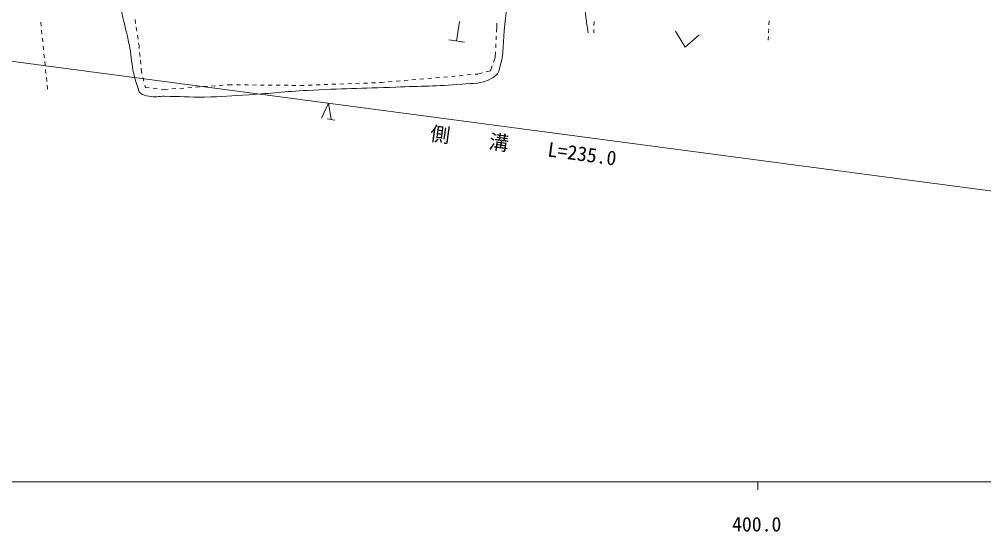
# Model space of a CAD drawing. Units: millimetres, scale not verified. Extents: x 40000 to 680000, y 20000 to 380000.
# Drawn here: x 374644 to 496534, y 198715 to 263478 of the extents above; entities that cross this region are included whole.
import ezdxf
from ezdxf.enums import TextEntityAlignment as Align

# ---------------------------------------------------------------- set-up
doc = ezdxf.new("R2010")
doc.units = ezdxf.units.MM
doc.header["$LTSCALE"] = 1000
for name, color, linetype, lineweight in [('M-BGD', 7, 'Continuous', 13), ('M-STR-HTXT', 7, 'Continuous', 13), ('M-TTL-BAND', 7, 'Continuous', 13)]:
    doc.layers.add(name, color=color, linetype=linetype, lineweight=lineweight)
doc.styles.add('ＭＳ ゴシック', font='')
doc.styles.get('ＭＳ ゴシック').set_extended_font_data('MS Gothic')

msp = doc.modelspace()

# ---------------------------------------------------------------- linework, layer by layer
at = {"layer": 'M-BGD'}
for p, q in [((389270, 263453), (389347, 262959)), ((469412, 263283), (469387, 262783)), ((377357, 263097), (377408, 262600)), ((377458, 262102), (377509, 261605)), ((389423, 262465), (389499, 261971)), ((430272, 263194), (429909, 260721)), ((434952, 261864), (434987, 262578)), ((434987, 262578), (435011, 263004)), ((447268, 262178), (447262, 261766)), ((447282, 263178), (447275, 262678)), ((469363, 262284), (469338, 261785)), ((377560, 261108), (377611, 260610)), ((389575, 261476), (389651, 260982)), ((428920, 260866), (430899, 260575)), ((434903, 260865), (434928, 261365)), ((457585, 261970), (458807, 259971)), ((458807, 259971), (460553, 261534)), ((469313, 261285), (469292, 260847)), ((377661, 260113), (377712, 259615)), ((389727, 260488), (389777, 260160)), ((389777, 260160), (389811, 259791)), ((434854, 259867), (434879, 260366)), ((377763, 259118), (377813, 258620)), ((389856, 259293), (389901, 258795)), ((434582, 258050), (434795, 258654)), ((434795, 258654), (434830, 259367)), ((377864, 258123), (377915, 257626)), ((389947, 258297), (389992, 257799)), ((390037, 257301), (390071, 256932)), ((434203, 256976), (434416, 257579)), ((377965, 257128), (378016, 256631)), ((378067, 256133), (378118, 255636)), ((390071, 256932), (390152, 256621)), ((390278, 256137), (390404, 255653)), ((426265, 256001), (426763, 256045)), ((427261, 256089), (427759, 256132)), ((428257, 256176), (428755, 256220)), ((429253, 256263), (429751, 256307)), ((430250, 256351), (430748, 256395)), ((431246, 256438), (431744, 256482)), ((432242, 256526), (432607, 256558)), ((432607, 256558), (433163, 256703)), ((433647, 256830), (434203, 256976)), ((378168, 255138), (378219, 254641)), ((390529, 255169), (390610, 254858)), ((390610, 254858), (391074, 254812)), ((391572, 254762), (392069, 254713)), ((394935, 254752), (395434, 254787)), ((395933, 254822), (396431, 254857)), ((396930, 254893), (397429, 254928)), ((397928, 254963), (398426, 254998)), ((398925, 255033), (399424, 255068)), ((399923, 255104), (400421, 255139)), ((400920, 255174), (401328, 255203)), ((401328, 255203), (401609, 255200)), ((402109, 255196), (402609, 255191)), ((403109, 255186), (403609, 255182)), ((404109, 255177), (404609, 255172)), ((405109, 255168), (405609, 255163)), ((406109, 255159), (406609, 255154)), ((407109, 255149), (407609, 255145)), ((408109, 255140), (408609, 255136)), ((409109, 255131), (409609, 255126)), ((410109, 255122), (410390, 255119)), ((410390, 255119), (410659, 255129)), ((411158, 255147), (411658, 255166)), ((412158, 255184), (412657, 255203)), ((413157, 255221), (413657, 255239)), ((414156, 255258), (414656, 255276)), ((415156, 255295), (415655, 255313)), ((416155, 255331), (416655, 255350)), ((417154, 255368), (417654, 255386)), ((418154, 255405), (418653, 255423)), ((419153, 255442), (419653, 255460)), ((420152, 255478), (420421, 255488)), ((420421, 255488), (420786, 255520)), ((421284, 255564), (421782, 255608)), ((422280, 255651), (422778, 255695)), ((423276, 255739), (423774, 255783)), ((424272, 255826), (424771, 255870)), ((425269, 255914), (425767, 255957)), ((392567, 254664), (393031, 254618)), ((393031, 254618), (393439, 254646)), ((393937, 254681), (394436, 254717)), ((412852, 250991), (413736, 252883)), ((413736, 252883), (414040, 250817)), ((413545, 250889), (414534, 250744))]:
    msp.add_line(p, q, dxfattribs=at)
msp.add_open_spline([(423551, 292358), (423368, 291640), (423330, 291430), (423211, 290831), (422937, 289453), (423035, 288641), (422764, 287264), (422639, 286629), (422676, 286210), (422325, 285666), (422145, 285388), (422007, 285220), (421703, 285092), (421288, 284916), (421008, 284940), (420557, 284953), (418373, 285014), (417198, 285539), (415031, 285816), (412950, 286081), (411775, 286152), (409689, 286370), (408734, 286469), (408201, 286542), (407245, 286626), (406306, 286708), (405773, 286662), (404833, 286750), (404331, 286797), (404036, 286768), (403553, 286912), (403244, 287005), (403027, 287036), (402813, 287277), (402391, 287754), (402341, 288182), (402272, 288814), (402161, 289817), (402480, 290374), (402621, 291372), (402679, 291774), (402766, 291994), (402772, 292399), (402775, 292574), (402833, 292718), (402710, 292843), (402515, 293040), (402286, 292931), (402012, 292971), (401463, 293051), (401147, 293015), (400595, 293077), (399456, 293205), (398822, 293316), (397690, 293503), (396939, 293628), (396532, 293791), (395773, 293861), (395294, 293905), (394930, 294122), (394542, 293838), (394121, 293528), (393966, 293169), (393932, 292648), (393900, 292144), (394204, 291899), (394260, 291398), (394337, 290718), (394502, 290226), (394132, 289651), (393884, 289267), (393473, 289331), (393017, 289291), (392455, 289241), (392141, 289379), (391579, 289425), (390018, 289554), (389140, 289578), (387579, 289705), (386109, 289826), (385284, 289889), (383822, 290078), (382489, 290251), (381754, 290436), (380420, 290603), (379407, 290730), (378820, 290986), (377815, 290806), (377394, 290731), (377115, 290652), (376825, 290338), (376469, 289951), (376500, 289582), (376359, 289076), (376005, 287804), (375768, 287074), (375730, 285753), (375699, 284635), (375757, 284006), (375873, 282893), (376058, 281123), (376033, 280093), (376528, 278384), (376892, 277130), (377057, 276383), (377733, 275266), (378682, 273699), (379293, 272837), (380604, 271557), (381471, 270710), (382059, 270342), (383063, 269661), (384020, 269012), (384707, 268896), (385670, 268255), (386261, 267862), (386692, 267689), (387058, 267079), (387632, 266122), (387373, 265367), (387605, 264275), (387937, 262716), (388231, 261867), (388531, 260302), (388784, 258981), (388795, 258219), (389055, 256900), (389206, 256133), (389312, 255703), (389577, 254968), (389698, 254633), (389700, 254379), (389967, 254144), (390301, 253850), (390603, 253855), (391036, 253756), (391786, 253585), (392236, 253759), (393005, 253749), (394977, 253722), (396082, 253636), (398055, 253647), (400263, 253659), (401496, 253807), (403700, 253943), (406572, 254122), (408173, 254335), (411046, 254497), (415411, 254742), (417863, 254729), (422232, 254909), (425484, 255042), (427316, 254978), (430556, 255291), (432070, 255437), (433080, 255241), (434377, 256035), (434847, 256322), (435140, 256571), (435303, 257097), (435977, 259260), (435699, 260610), (436023, 262853), (436182, 263950), (436084, 264638), (436558, 265641), (437338, 267293), (439080, 266970), (440722, 267771), (441109, 267959), (441444, 267897), (441729, 268219), (442218, 268774), (442207, 269285), (442334, 270013), (442704, 272129), (442330, 273365), (442280, 275513), (442239, 277310), (442096, 278314), (442119, 280111), (442129, 280986), (442279, 281472), (442262, 282346), (442239, 283564), (442058, 284240), (442057, 285458), (442056, 286321), (441738, 286926), (442187, 287663), (442456, 288104), (442801, 288301), (443315, 288353), (444003, 288422), (444540, 288183), (444917, 287605), (445357, 286930), (445254, 286383), (445304, 285580), (445372, 284507), (445214, 283904), (445212, 282829), (445209, 281422), (445334, 280638), (445399, 279233), (445533, 276348), (445544, 274729), (445695, 271845), (445789, 270029), (445860, 269012), (445985, 267198), (446077, 265847), (446087, 265086), (446257, 263743), (446357, 262964), (446391, 262700), (446554, 261755)], degree=3, knots=[0, 0, 0, 0, 1, 1, 1, 2, 2, 2, 3, 3, 3, 4, 4, 4, 5, 5, 5, 6, 6, 6, 7, 7, 7, 8, 8, 8, 9, 9, 9, 10, 10, 10, 11, 11, 11, 12, 12, 12, 13, 13, 13, 14, 14, 14, 15, 15, 15, 16, 16, 16, 17, 17, 17, 18, 18, 18, 19, 19, 19, 20, 20, 20, 21, 21, 21, 22, 22, 22, 23, 23, 23, 24, 24, 24, 25, 25, 25, 26, 26, 26, 27, 27, 27, 28, 28, 28, 29, 29, 29, 30, 30, 30, 31, 31, 31, 32, 32, 32, 33, 33, 33, 34, 34, 34, 35, 35, 35, 36, 36, 36, 37, 37, 37, 38, 38, 38, 39, 39, 39, 40, 40, 40, 41, 41, 41, 42, 42, 42, 43, 43, 43, 44, 44, 44, 45, 45, 45, 46, 46, 46, 47, 47, 47, 48, 48, 48, 49, 49, 49, 50, 50, 50, 51, 51, 51, 52, 52, 52, 53, 53, 53, 54, 54, 54, 55, 55, 55, 56, 56, 56, 57, 57, 57, 58, 58, 58, 59, 59, 59, 60, 60, 60, 61, 61, 61, 62, 62, 62, 63, 63, 63, 64, 64, 64, 65, 65, 65, 66, 66, 66, 67, 67, 67, 68, 68, 68, 69, 69, 69, 70, 70, 70, 71, 71, 71, 72, 72, 72, 72], dxfattribs=at)
at = {"layer": 'M-STR-HTXT'}
msp.add_line((284396, 269990), (517861, 239055), dxfattribs=at)
at = {"layer": 'M-TTL-BAND'}
for p, q in [((40000, 205000), (579000, 205000)), ((468000, 205000), (468000, 204000))]:
    msp.add_line(p, q, dxfattribs=at)

# ---------------------------------------------------------------- texts
at = {"layer": 'M-STR-HTXT', "style": 'ＭＳ ゴシック'}
msp.add_text('側\u3000\u3000溝\u3000\u3000L=235.0', height=1833, rotation=352.198, dxfattribs=at).set_placement((438154, 246042), align=Align.BOTTOM_CENTER)
at = {"layer": 'M-TTL-BAND', "style": 'ＭＳ ゴシック'}
msp.add_text('400.0', height=1833, dxfattribs=at).set_placement((467844, 198195), align=Align.BOTTOM_CENTER)

doc.saveas('drawing.dxf')
